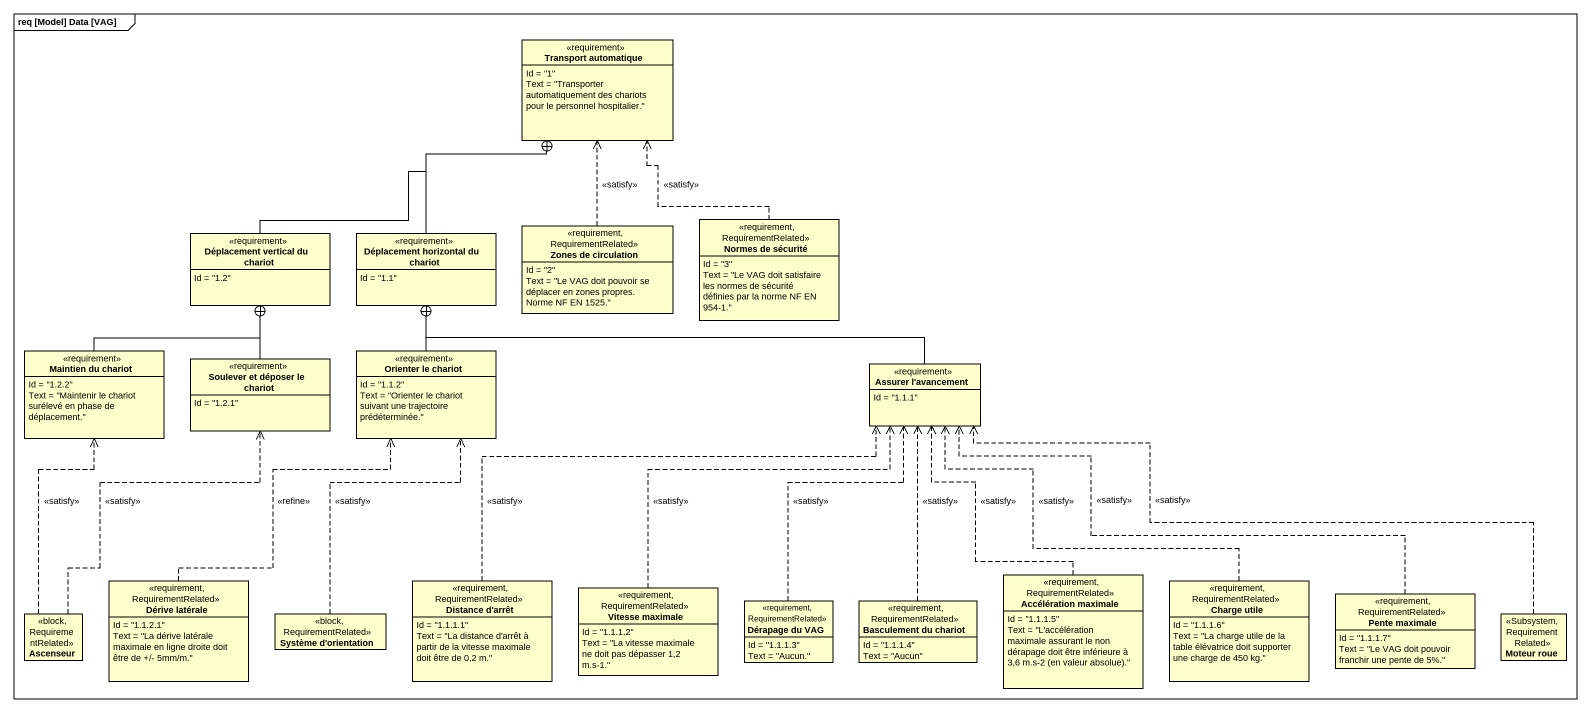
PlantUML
@startuml
mainframe req [Model] Data [VAG]
hide circle
hide empty members
class "Transport automatique" as Transport_automatique <<requirement>> {
  Id = "1"
  Text = "Transporter automatiquement des chariots pour le personnel hospitalier."
}
class "Déplacement vertical du chariot" as Déplacement_vertical_du <<requirement>> {
  Id = "1.2"
}
class "Déplacement horizontal du chariot" as Déplacement_horizontal_du <<requirement>> {
  Id = "1.1"
}
class "Zones de circulation" as Zones_de_circulation <<requirement, RequirementRelated>> {
  Id = "2"
  Text = "Le VAG doit pouvoir se déplacer en zones propres. Norme NF EN 1525."
}
class "Normes de sécurité" as Normes_de_sécurité <<requirement, RequirementRelated>> {
  Id = "3"
  Text = "Le VAG doit satisfaire les normes de sécurité définies par la norme NF EN 954-1."
}
class "Maintien du chariot" as Maintien_du_chariot <<requirement>> {
  Id = "1.2.2"
  Text = "Maintenir le chariot surélevé en phase de déplacement."
}
class "Soulever et déposer le chariot" as Soulever_et_déposer_le <<requirement>> {
  Id = "1.2.1"
}
class "Orienter le chariot" as Orienter_le_chariot <<requirement>> {
  Id = "1.1.2"
  Text = "Orienter le chariot suivant une trajectoire prédéterminée."
}
class "Assurer l'avancement" as Assurer_l_avancement <<requirement>> {
  Id = "1.1.1"
}
class "Dérive latérale" as Dérive_latérale <<requirement, RequirementRelated>> {
  Id = "1.1.2.1"
  Text = "La dérive latérale maximale en ligne droite doit être de +/- 5mm/m."
}
class "Distance d'arrêt" as Distance_d_arrêt <<requirement, RequirementRelated>> {
  Id = "1.1.1.1"
  Text = "La distance d'arrêt à partir de la vitesse maximale doit être de 0,2 m."
}
class "Vitesse maximale" as Vitesse_maximale <<requirement, RequirementRelated>> {
  Id = "1.1.1.2"
  Text = "La vitesse maximale ne doit pas dépasser 1,2 m.s-1."
}
class "Accélération maximale" as Accélération_maximale <<requirement, RequirementRelated>> {
  Id = "1.1.1.5"
  {field} Text = "L'accélération maximale assurant le non dérapage doit être inférieure à 3,6 m.s-2 (en valeur absolue)."
}
class "Charge utile" as Charge_utile <<requirement, RequirementRelated>> {
  Id = "1.1.1.6"
  Text = "La charge utile de la table élévatrice doit supporter une charge de 450 kg."
}
class "Pente maximale" as Pente_maximale <<requirement, RequirementRelated>> {
  Id = "1.1.1.7"
  Text = "Le VAG doit pouvoir franchir une pente de 5%."
}
class Ascenseur <<block, RequirementRelated>>
class "Système d'orientation" as Système_d_orientation <<block, RequirementRelated>>
class "Dérapage du VAG" as Dérapage_du_VAG <<requirement, RequirementRelated>> {
  Id = "1.1.1.3"
  Text = "Aucun."
}
class "Basculement du chariot" as Basculement_du_chariot <<requirement, RequirementRelated>> {
  Id = "1.1.1.4"
  Text = "Aucun"
}
class "Moteur roue" as Moteur_roue <<Subsystem, RequirementRelated>>
Déplacement_vertical_du -right-+ Transport_automatique
Déplacement_horizontal_du -up-+ Transport_automatique
Zones_de_circulation .up.> Transport_automatique : <<satisfy>>
Normes_de_sécurité .up.> Transport_automatique : <<satisfy>>
Maintien_du_chariot -up-+ Déplacement_vertical_du
Soulever_et_déposer_le -up-+ Déplacement_vertical_du
Orienter_le_chariot -up-+ Déplacement_horizontal_du
Assurer_l_avancement -left-+ Déplacement_horizontal_du
Dérive_latérale .up.> Orienter_le_chariot : <<refine>>
Distance_d_arrêt .right.> Assurer_l_avancement : <<satisfy>>
Vitesse_maximale .up.> Assurer_l_avancement : <<satisfy>>
Accélération_maximale .up.> Assurer_l_avancement : <<satisfy>>
Charge_utile .up.> Assurer_l_avancement : <<satisfy>>
Pente_maximale .left.> Assurer_l_avancement : <<satisfy>>
Ascenseur .up.> Maintien_du_chariot : <<satisfy>>
Ascenseur .up.> Soulever_et_déposer_le : <<satisfy>>
Système_d_orientation .up.> Orienter_le_chariot : <<satisfy>>
Dérapage_du_VAG .up.> Assurer_l_avancement : <<satisfy>>
Basculement_du_chariot .up.> Assurer_l_avancement : <<satisfy>>
Moteur_roue .left.> Assurer_l_avancement : <<satisfy>>
@enduml
